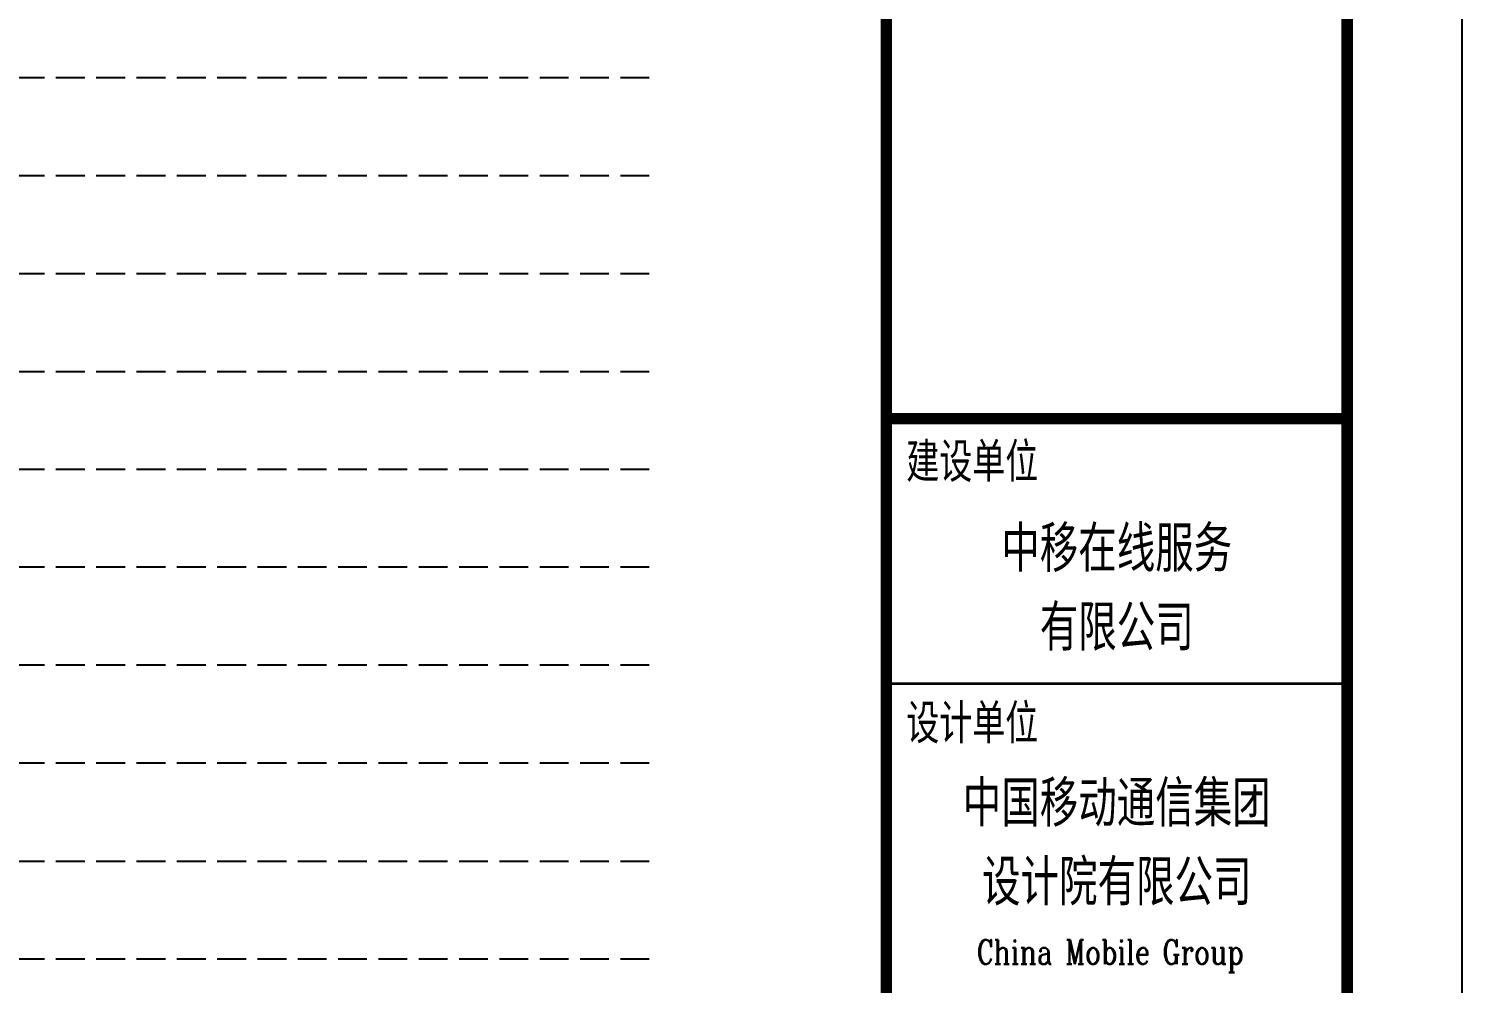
# Model space of a CAD drawing. Extents: x 1109697 to 1467097, y -139975 to 53891.
# Drawn here: x 1349551 to 1361997, y -116174 to -107888 of the extents above; entities that cross this region are included whole.
import ezdxf
from ezdxf.enums import TextEntityAlignment as Align

# ---------------------------------------------------------------- set-up
doc = ezdxf.new("R2010")
doc.units = 0
doc.header["$LTSCALE"] = 1000
doc.header["$MEASUREMENT"] = 0
doc.linetypes.add('DASH', pattern=[0.35, 0.25, -0.1])
doc.layers.add('0稿纸', color=2, linetype='DASH', plot=False)
doc.layers.add('PUB_TEXT', color=7, linetype='Continuous')
doc.layers.add('PUB_TITLE', color=4, linetype='Continuous')
doc.layers.add('图框', color=4, linetype='Continuous', lineweight=35)
doc.styles.add('-黑体', font='simhei.ttf', dxfattribs={"width": 0.8})
doc.styles.add('TK', font='complex_.ttf', dxfattribs={"width": 0.75, "bigfont": 'china'})

# ---------------------------------------------------------------- blocks, each defined once
blk = doc.blocks.new('图签01')
at = {"layer": '图框', "color": 4}
blk.add_line((1793883, 108165), (1797883, 108165), dxfattribs=at)
at = {"layer": '图框', "linetype": 'Continuous', "const_width": 100}
blk.add_lwpolyline([(1793883, 110465), (1797883, 110465)], dxfattribs=at)
at = {"layer": '图框', "style": '-黑体', "width": 0.7}
for s, p in [('建设单位', (1794056, 109949)), ('设计单位', (1794056, 107680))]:
    blk.add_text(s, height=300, dxfattribs=at).set_placement(p)
for s, p in [('中移在线服务', (1795883, 109174)), ('有限公司', (1795883, 108489)), ('中国移动通信集团', (1795883, 106963)), ('设计院有限公司', (1795883, 106278))]:
    blk.add_text(s, height=350, dxfattribs=at).set_placement(p, align=Align.CENTER)
at = {"layer": '图框', "color": 4, "style": 'TK', "width": 0.75}
blk.add_text('China Mobile Group ', height=213.33, dxfattribs=at).set_placement((1795883, 105729), align=Align.CENTER)

msp = doc.modelspace()

# ---------------------------------------------------------------- linework, layer by layer
at = {"layer": '0稿纸'}
for p, q in [((1337538, -108313, 0), (1354938, -108313, 0)), ((1337538, -109163, 0), (1354938, -109163, 0)), ((1337538, -110013, 0), (1354938, -110013, 0)), ((1337538, -110863, 0), (1354938, -110863, 0)), ((1354938, -111713, 0), (1337538, -111713, 0)), ((1354938, -112563, 0), (1337538, -112563, 0)), ((1354938, -113413, 0), (1337538, -113413, 0)), ((1354938, -114263, 0), (1337538, -114263, 0)), ((1337538, -115113, 0), (1354938, -115113, 0)), ((1337538, -115963, 0), (1354938, -115963, 0))]:
    msp.add_line(p, q, dxfattribs=at)
at = {"layer": 'PUB_TITLE'}
msp.add_lwpolyline([(1277897, -139975), (1361997, -139975), (1361997, -80575), (1277897, -80575)], close=True, dxfattribs=at)
at = {"layer": 'PUB_TITLE', "const_width": 100}
msp.add_lwpolyline([(1280397, -138975), (1360997, -138975), (1360997, -81575), (1280397, -81575)], close=True, dxfattribs=at)
msp.add_lwpolyline([(1356997, -81575), (1356997, -138975)], dxfattribs=at)

# ---------------------------------------------------------------- block references
at = {"layer": 'PUB_TEXT'}
msp.add_blockref('图签01', (-436886, -221738), dxfattribs=at)

doc.saveas('drawing.dxf')
